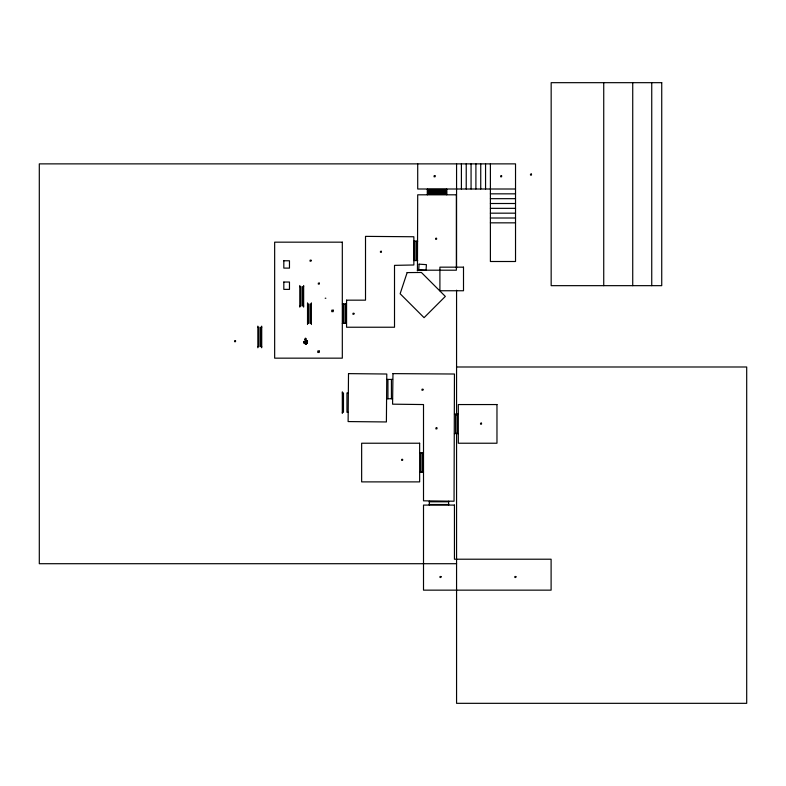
<?xml version="1.0" encoding="UTF-8"?>
<svg xmlns="http://www.w3.org/2000/svg" width="786" height="786" viewBox="0 0 786 786"><rect width="100%" height="100%" fill="white"/><g stroke="black" fill="none" stroke-linecap="round" stroke-linejoin="round"><path stroke-width="1.18" d="M307.405 343.099L306.805 343.472L307.405 343.099A3.537 0.609 -89 0 1 307.464 341.478C306.943 339.434 306.943 342.942 305.941 342.647L306.52 342.657L305.518 342.362M304.87 342.097L306.501 342.411L303.701 341.507L303.71 342.814L304.919 342.922M303.868 341.684L304.791 341.939M304.408 342.991L303.858 341.989L303.779 342.588L304.939 342.549M304.28 342.824L304.27 341.517M304.487 341.861L304.487 343.236M304.349 342.951L304.978 343.001L303.701 341.507M304.821 342.893L305.626 343.757L304.408 343.089C305.862 341.9 305.214 341.389 305.626 343.757M305.056 343.747L306.373 344.062C306.687 342.716 305.204 343.099 307.326 342.932L307.375 343.472M305.715 342.49C305.41 340.23 307.444 340.191 306.285 342.5M305.803 344.052L305.793 343.168M306.393 342.706C305.95 343.698 307.719 341.969 307.454 340.829M305.361 343.453L304.801 343.413M306.363 343.177L307.326 342.932M304.359 342.598L304.428 341.998M305.214 342.254A3.331 0.58 -89 0 0 305.017 339.395L305.764 338.324A5.03 0.865 -89 0 1 306.019 342.352L306.108 341.861M305.558 341.93L305.783 342.264A3.331 0.58 -89 0 0 305.587 339.405L305.764 338.324M306.304 341.949L303.72 341.9M515.528 189.004L417.71 189.004L417.71 163.871M427.378 189.397L446.713 189.397M427.378 190.163L446.713 190.163M427.378 191.322L446.713 191.322M427.378 192.491L446.713 192.491M427.378 193.651L446.713 193.651M490.395 193.837L515.528 193.837M427.378 194.417L446.713 194.417M490.395 198.671L515.528 198.671M490.395 203.505L515.528 203.505M490.395 208.339L515.528 208.339M490.395 213.173L515.528 213.173M490.395 218.007L515.528 218.007M490.395 222.841L515.528 222.841M413.849 241.204L417.71 241.204M413.849 260.539L417.71 260.539M299.79 286.635L300.95 286.635L300.95 305.96L299.79 305.96M303.651 286.635L302.492 286.635L302.492 305.96L303.651 305.96M325.188 298.228L325.866 298.228M307.523 304.035L308.682 304.035L308.682 323.36L307.523 323.36M311.384 304.035L310.224 304.035L310.224 323.36L311.384 323.36M342.313 304.035L346.184 304.035M342.313 323.36L346.184 323.36M257.847 327.29L259.007 327.29L259.007 346.616L257.847 346.616M261.718 327.29L260.559 327.29L260.559 346.616L261.718 346.616M456.568 366.993L746.7 366.993L746.7 703.323L456.568 703.323L456.568 433.273M386.781 379.422L392.578 379.422M342.313 392.961L343.472 392.961L343.472 412.286L342.313 412.286M348.119 392.961L346.96 392.961L346.96 412.286L348.119 412.286M386.781 398.757L392.578 398.757M454.446 414.222L458.307 414.222M454.446 433.558L458.307 433.558M419.645 452.883L423.507 452.883M419.645 472.219L423.507 472.219M429.313 501.802L448.639 501.802M429.313 504.504L448.639 504.504M456.568 563.709L39.3 563.709L39.3 163.871L515.528 163.871L515.528 261.502L490.395 261.502L490.395 163.871M305.017 339.395L305.587 339.405M306.619 340.692L305.95 340.613M305.931 340.869L306.658 340.977M306.088 341.173L306.658 341.183M307.464 341.478L306.884 340.819M306.776 341.733L307.346 341.743M303.74 342.038L305.39 342.106M304.044 342.185L304.624 342.136M305.941 342.146L306.501 342.382M304.948 342.391L304.379 342.382M306.736 342.441L307.326 342.313M304.997 342.588L304.447 342.588M306.825 343.344L307.405 343.354M305.931 343.482L306.511 343.492M304.83 343.6L305.4 343.61M305.636 343.551L306.373 344.062M306.756 342.922L306.805 343.472M651.741 82.677L651.741 285.662M632.73 82.677L632.73 285.662M603.736 82.677L603.736 285.662M485.561 163.871L485.561 189.004M480.737 163.871L480.737 189.004M475.903 163.871L475.903 189.004M471.069 163.871L471.069 189.004M466.236 163.871L466.236 189.004M461.402 163.871L461.402 189.004M457.147 414.222L457.147 433.558M456.568 163.871L456.568 268.124M456.568 290.201L456.568 414.861M455.605 414.222L455.605 433.558M448.639 501.222L448.639 505.084M446.713 189.004L446.713 194.81M429.313 501.222L429.313 505.084M427.378 189.004L427.378 194.81M422.347 452.883L422.347 472.219M420.805 452.883L420.805 472.219M417.327 241.204L417.327 260.539M416.551 241.204L416.551 260.539M415.008 241.204L415.008 260.539M414.232 241.204L414.232 260.539M391.418 379.422L391.418 398.757M387.94 379.422L387.94 398.757M345.604 304.035L345.604 323.36M345.025 304.035L345.025 323.36M343.472 304.035L343.472 323.36M342.893 304.035L342.893 323.36M342.313 391.801L342.313 413.456M311.384 302.875L311.384 324.52M307.523 302.875L307.523 324.52M303.651 285.475L303.651 307.13M299.79 285.475L299.79 307.13M261.718 326.131L261.718 347.776M257.847 326.131L257.847 347.776M305.194 338.314A5.03 0.865 -89 0 1 305.449 342.342M283.825 282.036L283.815 289.376L289.464 289.386L289.474 282.036L283.825 282.036M283.825 260.765L283.815 268.105L289.464 268.114L289.474 260.775L283.825 260.765M419.095 264.165L418.722 269.795L426.041 270.286L426.415 264.646L419.095 264.165M407.138 272.595L400.133 293.738L424.067 317.672L445.328 296.41L421.394 272.477L407.138 272.595M346.567 300.164L346.567 327.231L394.513 327.231L394.513 265.363L413.849 264.98L413.849 236.753L365.51 236.37L365.51 300.164L346.567 300.164M348.503 373.625L348.119 421.571L386.398 421.954L386.781 374.018L348.503 373.625M392.971 373.625L392.578 404.171L423.507 404.554L423.507 500.829L454.053 501.222L454.446 374.018L392.971 373.625M661.733 82.677L551.163 82.677L551.163 285.662L661.733 285.662L661.733 82.677M531.474 174.119L530.501 174.119L530.501 175.091L531.474 175.091L531.474 174.119M435.051 175.818L434.078 175.818L434.078 176.791L435.051 176.791L435.051 175.818M501.606 175.818L500.633 175.818L500.633 176.791L501.606 176.791L501.606 175.818M456.371 194.81L417.71 194.81L417.445 270.865L417.445 270.197L456.371 270.197L456.371 194.81M436.574 238.325L435.611 238.325L435.611 239.288L436.574 239.288L436.574 238.325M342.313 242.167L274.658 242.167L274.658 358.161L342.313 358.161L342.313 242.167M381.426 251.333L380.453 251.333L380.453 252.296L381.426 252.296L381.426 251.333M311.03 260.235L310.057 260.235L310.057 261.198L311.03 261.198L311.03 260.235M463.504 267.161L439.905 267.161L439.905 290.751L463.504 290.751L463.504 267.161M319.283 283.137L318.32 283.137L318.32 284.11L319.283 284.11L319.283 283.137M333.225 310.185L331.751 310.185L331.751 311.649L333.225 311.649L333.225 310.185M353.916 313.319L352.953 313.319L352.953 314.282L353.916 314.282L353.916 313.319M235.535 340.721L234.572 340.721L234.572 341.684L235.535 341.684L235.535 340.721M319.244 350.988L317.78 350.988L317.78 352.462L319.244 352.462L319.244 350.988M422.947 389.276L421.974 389.276L421.974 390.239L422.947 390.239L422.947 389.276M496.968 404.554L458.307 404.554L458.307 443.225L496.968 443.225L496.968 404.554M481.513 423.192L480.551 423.192L480.551 424.155L481.513 424.155L481.513 423.192M436.869 427.928L435.896 427.928L435.896 428.891L436.869 428.891L436.869 427.928M419.645 443.225L361.648 443.225L361.648 481.887L419.645 481.887L419.645 443.225M402.599 459.388L401.636 459.388L401.636 460.36L402.599 460.36L402.599 459.388M454.446 505.084L423.507 505.084L423.507 590.148L551.104 590.148L551.104 559.21L454.446 559.21L454.446 505.084M440.966 576.511L440.003 576.511L440.003 577.474L440.966 577.474L440.966 576.511M515.842 576.511L514.869 576.511L514.869 577.474L515.842 577.474L515.842 576.511"/></g></svg>
